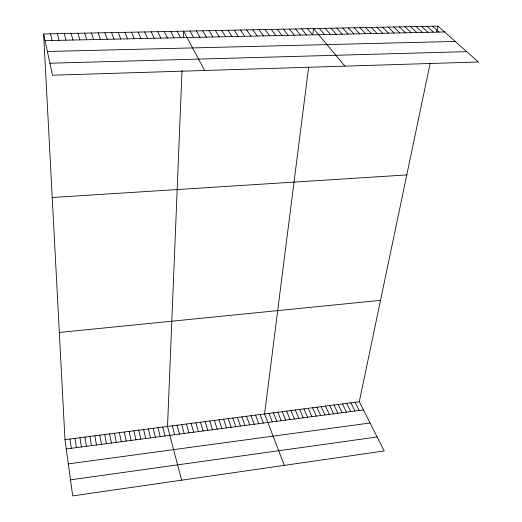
<?xml version="1.0" encoding="UTF-8"?>
<svg xmlns="http://www.w3.org/2000/svg" width="522" height="522" viewBox="0 0 522 522"><rect width="100%" height="100%" fill="white"/><g stroke="black" fill="none" stroke-linecap="round" stroke-linejoin="round"><path stroke-width="0.78" d="M182.015 70.424L167.523 426.448L181.617 480.188M183.359 37.467L183.613 31.17L204.637 70.49M308.619 67.247L264.576 413.933L284.346 465.363M312.756 34.661L313.533 28.579L344.898 66.137M43.613 33.963L52.481 75.207L478.387 62.001L437.958 26.1L43.613 33.963L64.976 439.661L72.695 495.9L384.244 450.956L359.286 401.731L430.128 63.482M436.725 31.973L437.958 26.1M70.49 479.848L377.145 436.96M68.304 463.895L370.072 423.003M66.248 448.953L363.429 409.901M64.976 439.661L359.286 401.731M59.332 332.449L380.518 300.339M52.226 197.512L406.788 174.922M49.903 63.227L466.72 51.645M47.378 51.489L455.23 41.44M45.049 40.638L444.555 31.959M432.497 26.211L439.028 32.077M427.016 26.315L433.482 32.194M421.515 26.426L427.923 32.318M416.001 26.537L422.344 32.442M410.468 26.648L416.745 32.56M404.915 26.759L411.127 32.684M399.343 26.87L405.49 32.808M393.751 26.981L399.832 32.925M388.146 27.092L394.162 33.049M382.522 27.203L388.466 33.173M376.877 27.32L382.757 33.297M371.214 27.431L377.028 33.421M365.531 27.542L371.272 33.552M359.828 27.659L365.504 33.676M354.112 27.77L359.717 33.799M348.37 27.888L353.909 33.923M342.615 27.999L348.076 34.054M336.834 28.116L342.23 34.178M331.039 28.234L336.364 34.308M325.226 28.351L330.472 34.432M319.386 28.462L324.567 34.563M307.556 28.703L312.587 34.824M301.566 28.821L306.518 34.954M295.55 28.938L300.424 35.091M289.514 29.062L294.31 35.222M283.453 29.18L288.177 35.352M277.378 29.304L282.024 35.489M271.277 29.421L275.844 35.62M265.156 29.545L269.646 35.757M259.016 29.669L263.427 35.894M252.85 29.793L257.183 36.031M246.665 29.917L250.919 36.162M240.459 30.041L244.629 36.299M234.234 30.165L238.319 36.436M227.983 30.289L231.99 36.573M221.713 30.413L225.635 36.716M215.416 30.537L219.26 36.853M209.1 30.661L212.859 36.99M202.764 30.791L206.431 37.134M196.403 30.915L199.985 37.271M190.021 31.046L193.518 37.414M177.186 31.3L180.508 37.695M170.733 31.431L173.97 37.838M355.091 402.273L359.195 410.455M350.888 402.814L354.953 411.01M346.673 403.356L350.699 411.571M164.254 31.555L167.405 37.982M342.445 403.897L346.438 412.132M338.21 404.446L342.164 412.693M157.755 31.685L160.815 38.119M333.963 404.994L337.878 413.254M329.708 405.542L333.584 413.822M325.441 406.09L329.278 414.383M151.236 31.816L154.205 38.263M321.167 406.645L324.965 414.951M316.874 407.193L320.638 415.525M312.58 407.747L316.299 416.093M144.692 31.946L147.569 38.413M308.267 408.308L311.947 416.66M303.948 408.863L307.588 417.235M138.121 32.077L140.907 38.556M299.615 409.418L303.217 417.809M295.276 409.979L298.838 418.39M290.924 410.54L294.447 418.964M131.531 32.207L134.226 38.7M286.558 411.101L290.043 419.544M282.187 411.669L285.625 420.125M277.802 412.23L281.201 420.706M124.915 32.344L127.518 38.843M273.404 412.798L276.764 421.287M269 413.365L272.314 421.874M118.272 32.475L120.784 38.993M260.073 414.514L263.31 423.055M255.558 415.101L258.749 423.655M111.61 32.605L114.024 39.137M251.036 415.682L254.181 424.255M246.495 416.269L249.601 424.856M241.947 416.856L245.007 425.463M104.922 32.742L107.238 39.287M237.386 417.443L240.401 426.069M232.812 418.031L235.781 426.676M98.208 32.873L100.433 39.437M228.225 418.624L231.155 427.283M223.625 419.212L226.509 427.89M219.018 419.805L221.857 428.503M91.474 33.01L93.601 39.581M214.398 420.406L217.191 429.117M209.766 421L212.513 429.73M205.12 421.6L207.821 430.35M84.708 33.147L86.743 39.731M200.461 422.2L203.123 430.963M195.796 422.8L198.406 431.583M77.922 33.277L79.859 39.881M191.111 423.407L193.682 432.209M186.419 424.008L188.938 432.829M181.715 424.614L184.188 433.456M71.109 33.415L72.95 40.031M176.997 425.221L179.424 434.082M172.267 425.835L174.642 434.709M64.278 33.552L66.013 40.181M162.766 427.055L165.05 435.968M158.003 427.675L160.234 436.601M57.413 33.689L59.051 40.331M153.22 428.288L155.406 437.234M148.424 428.908L150.564 437.873M143.622 429.528L145.716 438.513M50.523 33.826L52.063 40.488M138.806 430.148L140.849 439.152M133.971 430.767L135.968 439.792M129.13 431.394L131.074 440.438M124.275 432.02L126.167 441.077M119.401 432.647L121.248 441.723M114.52 433.273L116.315 442.375M109.627 433.906L111.369 443.021M104.72 434.539L106.41 443.674M99.793 435.172L101.438 444.326M94.86 435.811L96.453 444.985M89.915 436.444L91.454 445.644M84.955 437.084L86.437 446.297M79.977 437.73L81.412 446.962M74.992 438.369L76.375 447.622M69.987 439.015L71.318 448.287"/></g></svg>
